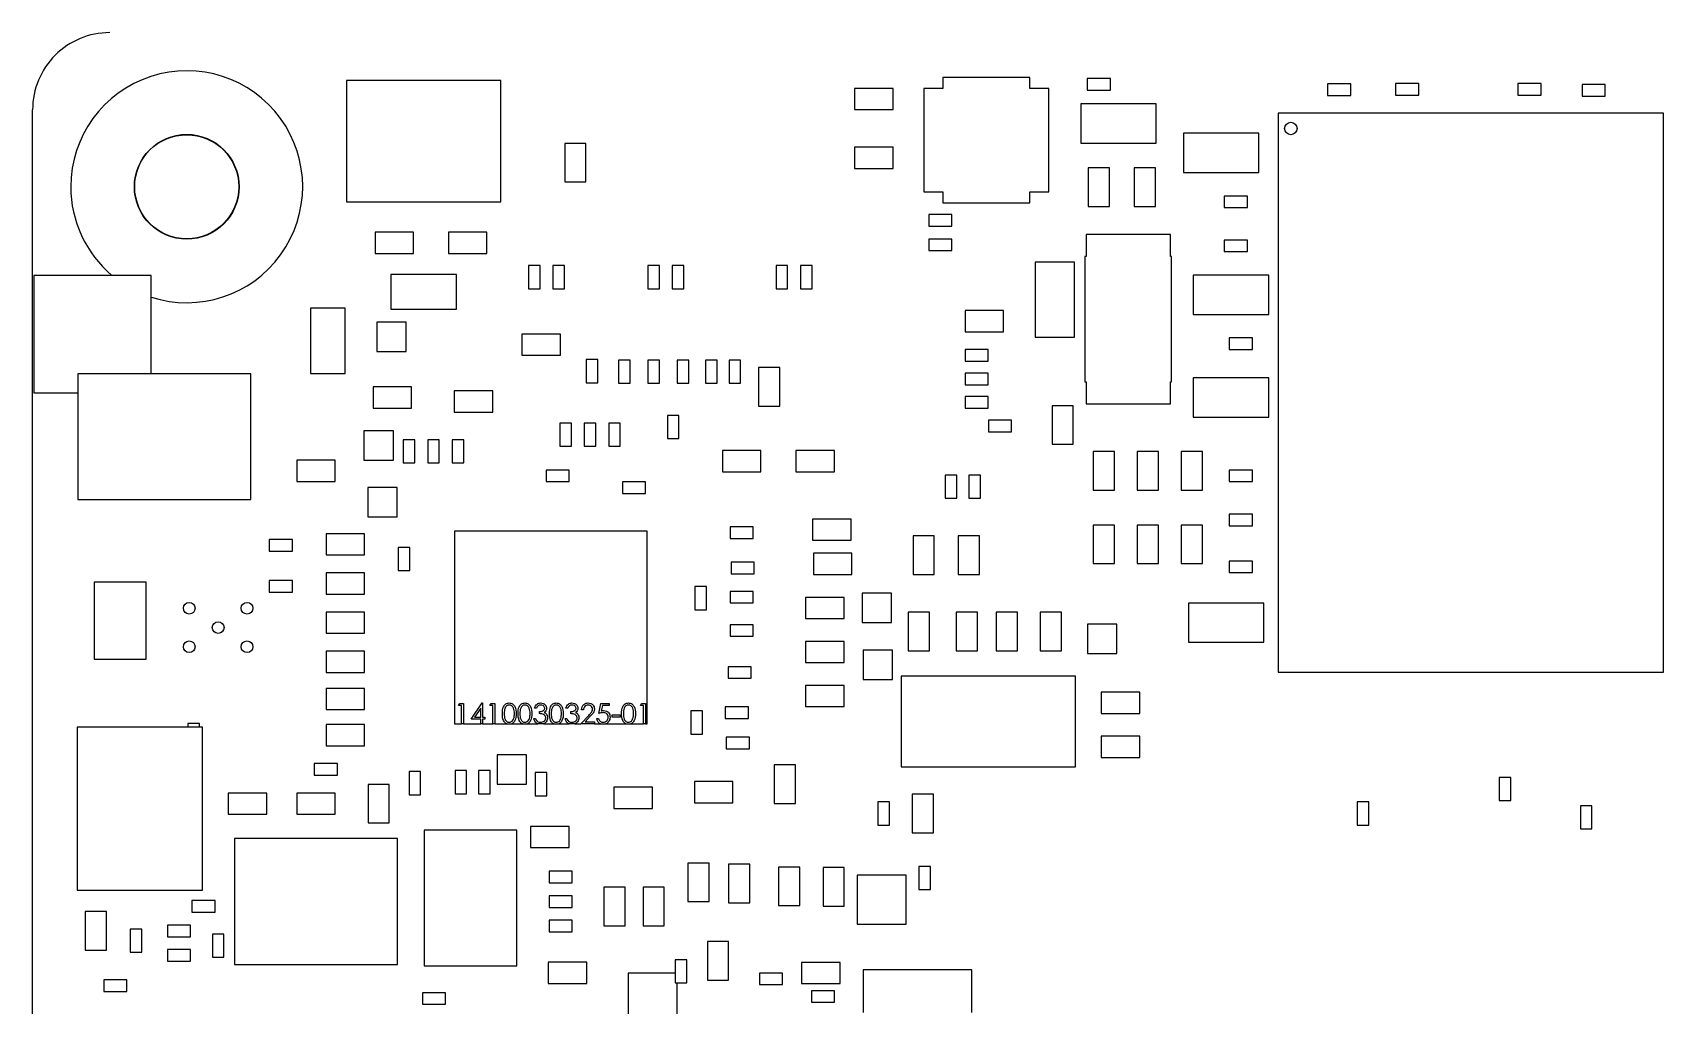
# Model space of a CAD drawing. Header units: millimetres. Extents: x 0 to 420, y 0 to 297.
# Drawn here: x 286.11 to 328.44, y 227.96 to 253.2 of the extents above; entities that cross this region are included whole.
import ezdxf

# ---------------------------------------------------------------- set-up
doc = ezdxf.new("R2010")
doc.units = ezdxf.units.MM

msp = doc.modelspace()

# ---------------------------------------------------------------- linework, layer by layer
at = {"color": 7, "linetype": 'Continuous', "lineweight": 25}
for p, q in [((294.257, 251.963), (294.257, 248.813)), ((298.261, 251.963), (294.257, 251.963)), ((298.261, 248.813), (298.261, 251.963)), ((309.737, 252.041), (309.737, 251.757)), ((311.991, 252.041), (309.737, 252.041)), ((311.991, 251.757), (311.991, 252.041)), ((313.485, 252.012), (313.485, 251.711)), ((314.085, 252.012), (313.485, 252.012)), ((314.085, 251.711), (314.085, 252.012)), ((319.723, 251.872), (319.723, 251.572)), ((320.323, 251.872), (319.723, 251.872)), ((320.323, 251.572), (320.323, 251.872)), ((321.486, 251.885), (321.486, 251.584)), ((322.086, 251.885), (321.486, 251.885)), ((322.086, 251.584), (322.086, 251.885)), ((324.661, 251.885), (324.661, 251.584)), ((325.261, 251.885), (324.661, 251.885)), ((325.261, 251.584), (325.261, 251.885)), ((326.325, 251.854), (326.325, 251.554)), ((326.925, 251.854), (326.325, 251.854)), ((326.925, 251.554), (326.925, 251.854)), ((307.443, 251.756), (307.443, 251.205)), ((308.443, 251.756), (307.443, 251.756)), ((308.443, 251.205), (308.443, 251.756)), ((309.737, 251.757), (309.243, 251.757)), ((309.243, 251.757), (309.243, 249.071)), ((312.485, 251.757), (311.991, 251.757)), ((312.485, 249.071), (312.485, 251.757)), ((313.485, 251.711), (314.085, 251.711)), ((319.723, 251.572), (320.323, 251.572)), ((321.486, 251.584), (322.086, 251.584)), ((324.661, 251.584), (325.261, 251.584)), ((326.325, 251.554), (326.925, 251.554)), ((286.109, 200.204), (286.109, 251.204)), ((307.443, 251.205), (308.443, 251.205)), ((313.315, 251.353), (313.315, 250.337)), ((315.271, 251.353), (313.315, 251.353)), ((315.271, 250.337), (315.271, 251.353)), ((318.437, 251.11), (318.437, 236.61)), ((328.437, 251.11), (318.437, 251.11)), ((328.437, 236.61), (328.437, 251.11)), ((317.938, 250.591), (315.982, 250.591)), ((315.982, 250.591), (315.982, 249.575)), ((317.938, 249.575), (317.938, 250.591)), ((299.921, 250.33), (299.921, 249.329)), ((300.471, 250.33), (299.921, 250.33)), ((300.471, 249.329), (300.471, 250.33)), ((307.443, 250.232), (307.443, 249.681)), ((308.443, 250.232), (307.443, 250.232)), ((308.443, 249.681), (308.443, 250.232)), ((313.315, 250.337), (315.271, 250.337)), ((299.921, 249.329), (300.471, 249.329)), ((307.443, 249.681), (308.443, 249.681)), ((313.51, 249.695), (313.51, 248.694)), ((314.06, 249.695), (313.51, 249.695)), ((314.06, 248.694), (314.06, 249.695)), ((315.254, 249.695), (314.704, 249.695)), ((314.704, 249.695), (314.704, 248.694)), ((315.254, 248.694), (315.254, 249.695)), ((315.982, 249.575), (317.938, 249.575)), ((309.243, 249.071), (309.737, 249.071)), ((309.737, 249.071), (309.737, 248.787)), ((311.991, 249.071), (312.485, 249.071)), ((311.991, 248.787), (311.991, 249.071)), ((317.041, 248.964), (317.041, 248.663)), ((317.641, 248.964), (317.041, 248.964)), ((317.641, 248.663), (317.641, 248.964)), ((294.257, 248.813), (298.261, 248.813)), ((309.37, 248.481), (309.37, 248.181)), ((309.97, 248.481), (309.37, 248.481)), ((309.737, 248.787), (311.991, 248.787)), ((309.97, 248.181), (309.97, 248.481)), ((313.51, 248.694), (314.06, 248.694)), ((314.704, 248.694), (315.254, 248.694)), ((317.041, 248.663), (317.641, 248.663)), ((309.37, 248.181), (309.97, 248.181)), ((294.997, 248.022), (294.997, 247.472)), ((295.997, 248.022), (294.997, 248.022)), ((295.997, 247.472), (295.997, 248.022)), ((296.902, 248.022), (296.902, 247.472)), ((297.902, 248.022), (296.902, 248.022)), ((297.902, 247.472), (297.902, 248.022)), ((309.37, 247.846), (309.37, 247.546)), ((309.97, 247.846), (309.37, 247.846)), ((309.97, 247.546), (309.97, 247.846)), ((313.454, 247.964), (313.454, 247.393)), ((315.64, 247.964), (313.454, 247.964)), ((315.64, 247.393), (315.64, 247.964)), ((317.041, 247.821), (317.041, 247.52)), ((317.641, 247.821), (317.041, 247.821)), ((317.641, 247.52), (317.641, 247.821)), ((294.997, 247.472), (295.997, 247.472)), ((296.902, 247.472), (297.902, 247.472)), ((309.37, 247.546), (309.97, 247.546)), ((312.134, 247.251), (312.134, 245.296)), ((313.15, 247.251), (312.134, 247.251)), ((313.15, 245.296), (313.15, 247.251)), ((313.42, 247.393), (313.42, 244.138)), ((313.454, 247.393), (313.42, 247.393)), ((315.674, 247.393), (315.64, 247.393)), ((315.674, 244.138), (315.674, 247.393)), ((317.041, 247.52), (317.641, 247.52)), ((286.137, 246.905), (286.137, 243.857)), ((289.185, 246.905), (286.137, 246.905)), ((289.185, 244.345), (289.185, 246.905)), ((295.409, 246.927), (295.409, 246.027)), ((297.109, 246.927), (295.409, 246.927)), ((297.109, 246.027), (297.109, 246.927)), ((298.979, 247.158), (298.979, 246.558)), ((299.279, 247.158), (298.979, 247.158)), ((299.279, 246.558), (299.279, 247.158)), ((299.614, 247.158), (299.614, 246.558)), ((299.914, 247.158), (299.614, 247.158)), ((299.914, 246.558), (299.914, 247.158)), ((302.078, 247.158), (302.078, 246.558)), ((302.378, 247.158), (302.078, 247.158)), ((302.378, 246.558), (302.378, 247.158)), ((302.713, 247.158), (302.713, 246.558)), ((303.013, 247.158), (302.713, 247.158)), ((303.013, 246.558), (303.013, 247.158)), ((305.405, 247.158), (305.405, 246.558)), ((305.705, 247.158), (305.405, 247.158)), ((305.705, 246.558), (305.705, 247.158)), ((306.04, 247.158), (306.04, 246.558)), ((306.34, 247.158), (306.04, 247.158)), ((306.34, 246.558), (306.34, 247.158)), ((316.236, 246.908), (316.236, 245.892)), ((318.192, 246.908), (316.236, 246.908)), ((318.192, 245.892), (318.192, 246.908)), ((298.979, 246.558), (299.279, 246.558)), ((299.614, 246.558), (299.914, 246.558)), ((302.078, 246.558), (302.378, 246.558)), ((302.713, 246.558), (303.013, 246.558)), ((305.405, 246.558), (305.705, 246.558)), ((306.04, 246.558), (306.34, 246.558)), ((293.32, 246.057), (293.32, 244.357)), ((294.22, 246.057), (293.32, 246.057)), ((294.22, 244.357), (294.22, 246.057)), ((295.409, 246.027), (297.109, 246.027)), ((311.313, 245.99), (310.313, 245.99)), ((310.313, 245.99), (310.313, 245.44)), ((311.313, 245.44), (311.313, 245.99)), ((295.04, 245.689), (295.04, 244.927)), ((295.802, 245.689), (295.04, 245.689)), ((295.802, 244.927), (295.802, 245.689)), ((316.236, 245.892), (318.192, 245.892)), ((298.807, 245.38), (298.807, 244.83)), ((299.807, 245.38), (298.807, 245.38)), ((299.807, 244.83), (299.807, 245.38)), ((310.313, 245.44), (311.313, 245.44)), ((312.134, 245.296), (313.15, 245.296)), ((317.168, 245.281), (317.168, 244.98)), ((317.768, 245.281), (317.168, 245.281)), ((317.768, 244.98), (317.768, 245.281)), ((295.04, 244.927), (295.802, 244.927)), ((298.807, 244.83), (299.807, 244.83)), ((300.778, 244.719), (300.478, 244.719)), ((300.478, 244.719), (300.478, 244.119)), ((300.778, 244.119), (300.778, 244.719)), ((301.616, 244.707), (301.316, 244.707)), ((301.316, 244.707), (301.316, 244.107)), ((301.616, 244.107), (301.616, 244.707)), ((302.378, 244.707), (302.078, 244.707)), ((302.078, 244.707), (302.078, 244.107)), ((302.378, 244.107), (302.378, 244.707)), ((302.84, 244.707), (302.84, 244.107)), ((303.14, 244.707), (302.84, 244.707)), ((303.14, 244.107), (303.14, 244.707)), ((303.576, 244.707), (303.576, 244.107)), ((303.877, 244.707), (303.576, 244.707)), ((303.877, 244.107), (303.877, 244.707)), ((304.186, 244.705), (304.186, 244.105)), ((304.486, 244.705), (304.186, 244.705)), ((304.486, 244.105), (304.486, 244.705)), ((310.31, 244.976), (310.31, 244.676)), ((310.91, 244.976), (310.31, 244.976)), ((310.31, 244.676), (310.91, 244.676)), ((310.91, 244.676), (310.91, 244.976)), ((317.168, 244.98), (317.768, 244.98)), ((287.28, 244.345), (287.28, 241.09)), ((291.776, 244.345), (287.28, 244.345)), ((291.776, 241.09), (291.776, 244.345)), ((293.32, 244.357), (294.22, 244.357)), ((304.95, 244.513), (304.95, 243.513)), ((305.5, 244.513), (304.95, 244.513)), ((305.5, 243.513), (305.5, 244.513)), ((310.31, 244.366), (310.31, 244.066)), ((310.91, 244.366), (310.31, 244.366)), ((310.91, 244.066), (310.91, 244.366)), ((316.236, 244.241), (316.236, 243.225)), ((318.192, 244.241), (316.236, 244.241)), ((318.192, 243.225), (318.192, 244.241)), ((286.137, 243.857), (287.28, 243.857)), ((294.946, 244.009), (294.946, 243.458)), ((295.946, 244.009), (294.946, 244.009)), ((295.946, 243.458), (295.946, 244.009)), ((297.054, 243.907), (297.054, 243.357)), ((298.055, 243.907), (297.054, 243.907)), ((298.055, 243.357), (298.055, 243.907)), ((300.478, 244.119), (300.778, 244.119)), ((301.316, 244.107), (301.616, 244.107)), ((302.078, 244.107), (302.378, 244.107)), ((302.84, 244.107), (303.14, 244.107)), ((303.576, 244.107), (303.877, 244.107)), ((304.186, 244.105), (304.486, 244.105)), ((310.31, 244.066), (310.91, 244.066)), ((313.42, 244.138), (313.454, 244.138)), ((313.454, 244.138), (313.454, 243.567)), ((315.64, 244.138), (315.674, 244.138)), ((315.64, 243.567), (315.64, 244.138)), ((294.946, 243.458), (295.946, 243.458)), ((304.95, 243.513), (305.5, 243.513)), ((310.31, 243.757), (310.31, 243.456)), ((310.91, 243.757), (310.31, 243.757)), ((310.31, 243.456), (310.91, 243.456)), ((310.91, 243.456), (310.91, 243.757)), ((312.57, 243.522), (312.57, 242.522)), ((313.12, 243.522), (312.57, 243.522)), ((313.12, 242.522), (313.12, 243.522)), ((313.454, 243.567), (315.64, 243.567)), ((297.054, 243.357), (298.055, 243.357)), ((300.092, 243.068), (299.792, 243.068)), ((299.792, 243.068), (299.792, 242.468)), ((300.092, 242.468), (300.092, 243.068)), ((300.727, 243.068), (300.427, 243.068)), ((300.427, 243.068), (300.427, 242.468)), ((300.727, 242.468), (300.727, 243.068)), ((301.362, 243.068), (301.062, 243.068)), ((301.062, 243.068), (301.062, 242.468)), ((301.362, 242.468), (301.362, 243.068)), ((302.586, 243.271), (302.586, 242.671)), ((302.886, 243.271), (302.586, 243.271)), ((302.886, 242.671), (302.886, 243.271)), ((310.92, 243.147), (310.92, 242.847)), ((311.52, 243.147), (310.92, 243.147)), ((311.52, 242.847), (311.52, 243.147)), ((316.236, 243.225), (318.192, 243.225)), ((294.71, 242.87), (294.71, 242.108)), ((295.472, 242.87), (294.71, 242.87)), ((295.472, 242.108), (295.472, 242.87)), ((295.728, 242.636), (295.728, 242.036)), ((296.028, 242.636), (295.728, 242.636)), ((296.028, 242.036), (296.028, 242.636)), ((296.363, 242.636), (296.363, 242.036)), ((296.663, 242.636), (296.363, 242.636)), ((296.663, 242.036), (296.663, 242.636)), ((297.298, 242.636), (296.998, 242.636)), ((296.998, 242.636), (296.998, 242.036)), ((297.298, 242.036), (297.298, 242.636)), ((302.586, 242.671), (302.886, 242.671)), ((310.92, 242.847), (311.52, 242.847)), ((299.792, 242.468), (300.092, 242.468)), ((300.427, 242.468), (300.727, 242.468)), ((301.062, 242.468), (301.362, 242.468)), ((305.014, 242.358), (304.014, 242.358)), ((304.014, 242.358), (304.014, 241.807)), ((305.014, 241.807), (305.014, 242.358)), ((305.919, 242.358), (305.919, 241.807)), ((306.919, 242.358), (305.919, 242.358)), ((306.919, 241.807), (306.919, 242.358)), ((312.57, 242.522), (313.12, 242.522)), ((314.187, 242.329), (313.637, 242.329)), ((313.637, 242.329), (313.637, 241.328)), ((314.187, 241.328), (314.187, 242.329)), ((314.78, 242.329), (314.78, 241.328)), ((315.33, 242.329), (314.78, 242.329)), ((315.33, 241.328), (315.33, 242.329)), ((315.923, 242.329), (315.923, 241.328)), ((316.473, 242.329), (315.923, 242.329)), ((316.473, 241.328), (316.473, 242.329)), ((292.965, 242.104), (292.965, 241.553)), ((293.965, 242.104), (292.965, 242.104)), ((293.965, 241.553), (293.965, 242.104)), ((294.71, 242.108), (295.472, 242.108)), ((295.728, 242.036), (296.028, 242.036)), ((296.363, 242.036), (296.663, 242.036)), ((296.998, 242.036), (297.298, 242.036)), ((299.439, 241.852), (299.439, 241.551)), ((300.039, 241.852), (299.439, 241.852)), ((300.039, 241.551), (300.039, 241.852)), ((304.014, 241.807), (305.014, 241.807)), ((305.919, 241.807), (306.919, 241.807)), ((309.799, 241.722), (309.799, 241.122)), ((310.1, 241.722), (309.799, 241.722)), ((310.1, 241.122), (310.1, 241.722)), ((310.409, 241.722), (310.409, 241.122)), ((310.709, 241.722), (310.409, 241.722)), ((310.709, 241.122), (310.709, 241.722)), ((317.168, 241.852), (317.168, 241.551)), ((317.768, 241.852), (317.168, 241.852)), ((317.768, 241.551), (317.768, 241.852)), ((292.965, 241.553), (293.965, 241.553)), ((294.811, 241.397), (294.811, 240.635)), ((295.573, 241.397), (294.811, 241.397)), ((295.573, 240.635), (295.573, 241.397)), ((299.439, 241.551), (300.039, 241.551)), ((301.42, 241.547), (301.42, 241.247)), ((302.02, 241.547), (301.42, 241.547)), ((302.02, 241.247), (302.02, 241.547)), ((313.637, 241.328), (314.187, 241.328)), ((314.78, 241.328), (315.33, 241.328)), ((315.923, 241.328), (316.473, 241.328)), ((317.168, 241.551), (317.768, 241.551)), ((287.28, 241.09), (291.776, 241.09)), ((301.42, 241.247), (302.02, 241.247)), ((309.799, 241.122), (310.1, 241.122)), ((310.409, 241.122), (310.709, 241.122)), ((294.811, 240.635), (295.573, 240.635)), ((306.351, 240.58), (306.351, 240.029)), ((307.351, 240.58), (306.351, 240.58)), ((307.351, 240.029), (307.351, 240.58)), ((317.168, 240.709), (317.168, 240.408)), ((317.768, 240.709), (317.168, 240.709)), ((317.768, 240.408), (317.768, 240.709)), ((292.251, 240.048), (292.251, 239.748)), ((292.851, 240.048), (292.251, 240.048)), ((292.851, 239.748), (292.851, 240.048)), ((293.727, 240.199), (293.727, 239.648)), ((294.727, 240.199), (293.727, 240.199)), ((294.727, 239.648), (294.727, 240.199)), ((297.061, 240.264), (297.061, 235.264)), ((302.061, 240.264), (297.061, 240.264)), ((302.061, 235.264), (302.061, 240.264)), ((304.214, 240.378), (304.214, 240.078)), ((304.814, 240.378), (304.214, 240.378)), ((304.214, 240.078), (304.814, 240.078)), ((304.814, 240.078), (304.814, 240.378)), ((306.351, 240.029), (307.351, 240.029)), ((309.513, 240.144), (308.963, 240.144)), ((308.963, 240.144), (308.963, 239.144)), ((309.513, 239.144), (309.513, 240.144)), ((310.132, 240.144), (310.132, 239.144)), ((310.682, 240.144), (310.132, 240.144)), ((310.682, 239.144), (310.682, 240.144)), ((314.187, 240.424), (313.637, 240.424)), ((313.637, 240.424), (313.637, 239.423)), ((314.187, 239.423), (314.187, 240.424)), ((315.33, 240.424), (314.78, 240.424)), ((314.78, 240.424), (314.78, 239.423)), ((315.33, 239.423), (315.33, 240.424)), ((315.923, 240.424), (315.923, 239.423)), ((316.473, 240.424), (315.923, 240.424)), ((316.473, 239.423), (316.473, 240.424)), ((317.168, 240.408), (317.768, 240.408)), ((292.251, 239.748), (292.851, 239.748)), ((293.727, 239.648), (294.727, 239.648)), ((295.601, 239.842), (295.601, 239.242)), ((295.901, 239.842), (295.601, 239.842)), ((295.901, 239.242), (295.901, 239.842)), ((306.376, 239.691), (306.376, 239.14)), ((307.376, 239.691), (306.376, 239.691)), ((307.376, 239.14), (307.376, 239.691)), ((293.727, 239.183), (293.727, 238.632)), ((294.727, 239.183), (293.727, 239.183)), ((294.727, 238.632), (294.727, 239.183)), ((295.601, 239.242), (295.901, 239.242)), ((304.239, 239.459), (304.239, 239.159)), ((304.839, 239.459), (304.239, 239.459)), ((304.239, 239.159), (304.839, 239.159)), ((304.839, 239.159), (304.839, 239.459)), ((313.637, 239.423), (314.187, 239.423)), ((314.78, 239.423), (315.33, 239.423)), ((315.923, 239.423), (316.473, 239.423)), ((317.168, 239.489), (317.168, 239.189)), ((317.768, 239.489), (317.168, 239.489)), ((317.168, 239.189), (317.768, 239.189)), ((317.768, 239.189), (317.768, 239.489)), ((287.71, 238.942), (287.71, 236.942)), ((289.06, 238.942), (287.71, 238.942)), ((289.06, 236.942), (289.06, 238.942)), ((292.251, 238.981), (292.251, 238.681)), ((292.851, 238.981), (292.251, 238.981)), ((292.851, 238.681), (292.851, 238.981)), ((303.297, 238.826), (303.297, 238.226)), ((303.597, 238.826), (303.297, 238.826)), ((303.597, 238.226), (303.597, 238.826)), ((306.376, 239.14), (307.376, 239.14)), ((308.963, 239.144), (309.513, 239.144)), ((310.132, 239.144), (310.682, 239.144)), ((292.251, 238.681), (292.851, 238.681)), ((293.727, 238.632), (294.727, 238.632)), ((304.214, 238.702), (304.214, 238.402)), ((304.814, 238.702), (304.214, 238.702)), ((304.214, 238.402), (304.814, 238.402)), ((304.814, 238.402), (304.814, 238.702)), ((306.173, 238.548), (306.173, 237.997)), ((307.173, 238.548), (306.173, 238.548)), ((307.173, 237.997), (307.173, 238.548)), ((307.638, 238.653), (307.638, 237.891)), ((308.4, 238.653), (307.638, 238.653)), ((308.4, 237.891), (308.4, 238.653)), ((316.109, 238.399), (316.109, 237.383)), ((318.065, 238.399), (316.109, 238.399)), ((318.065, 237.383), (318.065, 238.399)), ((293.727, 238.167), (293.727, 237.616)), ((294.727, 238.167), (293.727, 238.167)), ((294.727, 237.616), (294.727, 238.167)), ((303.297, 238.226), (303.597, 238.226)), ((306.173, 237.997), (307.173, 237.997)), ((307.638, 237.891), (308.4, 237.891)), ((308.836, 238.163), (308.836, 237.163)), ((309.386, 238.163), (308.836, 238.163)), ((309.386, 237.163), (309.386, 238.163)), ((310.081, 238.163), (310.081, 237.163)), ((310.631, 238.163), (310.081, 238.163)), ((310.631, 237.163), (310.631, 238.163)), ((311.122, 238.163), (311.122, 237.163)), ((311.672, 238.163), (311.122, 238.163)), ((311.672, 237.163), (311.672, 238.163)), ((312.265, 238.163), (312.265, 237.163)), ((312.815, 238.163), (312.265, 238.163)), ((312.815, 237.163), (312.815, 238.163)), ((293.727, 237.616), (294.727, 237.616)), ((304.214, 237.838), (304.214, 237.538)), ((304.814, 237.838), (304.214, 237.838)), ((304.214, 237.538), (304.814, 237.538)), ((304.814, 237.538), (304.814, 237.838)), ((313.492, 237.848), (313.492, 237.086)), ((314.254, 237.848), (313.492, 237.848)), ((314.254, 237.086), (314.254, 237.848)), ((293.727, 237.151), (293.727, 236.6)), ((294.727, 237.151), (293.727, 237.151)), ((294.727, 236.6), (294.727, 237.151)), ((306.173, 237.405), (306.173, 236.854)), ((307.173, 237.405), (306.173, 237.405)), ((307.173, 236.854), (307.173, 237.405)), ((307.664, 237.18), (307.664, 236.418)), ((308.426, 237.18), (307.664, 237.18)), ((308.426, 236.418), (308.426, 237.18)), ((308.836, 237.163), (309.386, 237.163)), ((310.081, 237.163), (310.631, 237.163)), ((311.122, 237.163), (311.672, 237.163)), ((312.265, 237.163), (312.815, 237.163)), ((313.492, 237.086), (314.254, 237.086)), ((316.109, 237.383), (318.065, 237.383)), ((287.71, 236.942), (289.06, 236.942)), ((304.163, 236.746), (304.163, 236.446)), ((304.763, 236.746), (304.163, 236.746)), ((304.763, 236.446), (304.763, 236.746)), ((306.173, 236.854), (307.173, 236.854)), ((293.727, 236.6), (294.727, 236.6)), ((304.163, 236.446), (304.763, 236.446)), ((306.173, 236.262), (306.173, 235.711)), ((307.173, 236.262), (306.173, 236.262)), ((307.173, 235.711), (307.173, 236.262)), ((307.664, 236.418), (308.426, 236.418)), ((308.651, 236.503), (308.651, 234.149)), ((313.178, 236.503), (308.651, 236.503)), ((313.178, 234.149), (313.178, 236.503)), ((318.437, 236.61), (328.437, 236.61)), ((293.727, 236.185), (293.727, 235.635)), ((294.727, 236.185), (293.727, 236.185)), ((294.727, 235.635), (294.727, 236.185)), ((297.163, 235.739), (297.194, 235.794)), ((297.194, 235.794), (297.292, 235.794)), ((297.292, 235.794), (297.292, 235.264)), ((297.488, 235.387), (297.777, 235.807)), ((297.777, 235.807), (297.787, 235.807)), ((297.787, 235.807), (297.787, 235.441)), ((297.977, 235.739), (298.008, 235.794)), ((298.008, 235.794), (298.106, 235.794)), ((298.106, 235.794), (298.106, 235.264)), ((300.806, 235.529), (300.86, 235.794)), ((300.86, 235.794), (301.077, 235.794)), ((301.077, 235.794), (301.077, 235.739)), ((301.885, 235.739), (301.916, 235.794)), ((301.916, 235.794), (302.013, 235.794)), ((302.013, 235.794), (302.013, 235.264)), ((313.844, 236.084), (313.844, 235.534)), ((314.844, 236.084), (313.844, 236.084)), ((314.844, 235.534), (314.844, 236.084)), ((293.727, 235.635), (294.727, 235.635)), ((297.244, 235.739), (297.163, 235.739)), ((297.244, 235.264), (297.244, 235.739)), ((297.739, 235.387), (297.488, 235.387)), ((297.739, 235.671), (297.582, 235.441)), ((297.582, 235.441), (297.739, 235.441)), ((297.739, 235.441), (297.739, 235.671)), ((297.739, 235.264), (297.739, 235.387)), ((297.787, 235.441), (297.848, 235.441)), ((297.787, 235.387), (297.787, 235.264)), ((297.848, 235.387), (297.787, 235.387)), ((297.848, 235.441), (297.848, 235.387)), ((298.058, 235.739), (297.977, 235.739)), ((298.058, 235.264), (298.058, 235.739)), ((299.117, 235.407), (299.164, 235.407)), ((299.184, 235.671), (299.137, 235.671)), ((299.266, 235.529), (299.266, 235.583)), ((299.931, 235.407), (299.978, 235.407)), ((299.999, 235.671), (299.951, 235.671)), ((300.08, 235.529), (300.08, 235.583)), ((300.338, 235.264), (300.543, 235.483)), ((300.406, 235.631), (300.358, 235.631)), ((300.583, 235.46), (300.451, 235.319)), ((300.752, 235.4), (300.799, 235.4)), ((300.897, 235.739), (300.869, 235.6)), ((301.077, 235.739), (300.897, 235.739)), ((301.152, 235.495), (301.355, 235.495)), ((301.152, 235.441), (301.152, 235.495)), ((301.355, 235.441), (301.152, 235.441)), ((301.355, 235.495), (301.355, 235.441)), ((301.966, 235.739), (301.885, 235.739)), ((301.966, 235.264), (301.966, 235.739)), ((303.496, 235.601), (303.195, 235.601)), ((303.195, 235.601), (303.195, 235.001)), ((303.496, 235.001), (303.496, 235.601)), ((304.087, 235.705), (304.087, 235.405)), ((304.687, 235.705), (304.087, 235.705)), ((304.087, 235.405), (304.687, 235.405)), ((304.687, 235.405), (304.687, 235.705)), ((306.173, 235.711), (307.173, 235.711)), ((313.844, 235.534), (314.844, 235.534)), ((287.266, 235.18), (287.266, 230.951)), ((290.52, 235.18), (287.266, 235.18)), ((290.14, 235.27), (290.14, 235.18)), ((290.44, 235.27), (290.14, 235.27)), ((290.44, 235.18), (290.44, 235.27)), ((290.52, 230.951), (290.52, 235.18)), ((293.727, 235.246), (293.727, 234.695)), ((294.727, 235.246), (293.727, 235.246)), ((294.727, 234.695), (294.727, 235.246)), ((297.061, 235.264), (297.244, 235.264)), ((297.292, 235.264), (297.244, 235.264)), ((297.292, 235.264), (297.739, 235.264)), ((297.787, 235.264), (297.739, 235.264)), ((297.787, 235.264), (298.058, 235.264)), ((298.106, 235.264), (298.058, 235.264)), ((298.106, 235.264), (298.415, 235.264)), ((298.415, 235.264), (298.544, 235.264)), ((298.544, 235.264), (298.822, 235.264)), ((298.822, 235.264), (298.951, 235.264)), ((298.951, 235.264), (299.22, 235.264)), ((299.368, 235.264), (299.22, 235.264)), ((299.368, 235.264), (299.636, 235.264)), ((299.636, 235.264), (299.765, 235.264)), ((299.765, 235.264), (300.034, 235.264)), ((300.182, 235.264), (300.034, 235.264)), ((300.182, 235.264), (300.338, 235.264)), ((300.697, 235.264), (300.338, 235.264)), ((300.451, 235.319), (300.697, 235.319)), ((300.697, 235.319), (300.697, 235.264)), ((300.697, 235.264), (300.846, 235.264)), ((300.846, 235.264), (300.988, 235.264)), ((300.988, 235.264), (301.509, 235.264)), ((301.509, 235.264), (301.638, 235.264)), ((301.638, 235.264), (301.966, 235.264)), ((302.013, 235.264), (301.966, 235.264)), ((302.013, 235.264), (302.061, 235.264)), ((303.195, 235.001), (303.496, 235.001)), ((313.844, 234.941), (313.844, 234.391)), ((314.844, 234.941), (313.844, 234.941)), ((314.844, 234.391), (314.844, 234.941)), ((293.727, 234.695), (294.727, 234.695)), ((304.112, 234.917), (304.112, 234.617)), ((304.712, 234.917), (304.112, 234.917)), ((304.112, 234.617), (304.712, 234.617)), ((304.712, 234.617), (304.712, 234.917)), ((293.419, 234.232), (293.419, 233.931)), ((294.019, 234.232), (293.419, 234.232)), ((294.019, 233.931), (294.019, 234.232)), ((298.164, 234.462), (298.164, 233.7)), ((298.926, 234.462), (298.164, 234.462)), ((298.926, 233.7), (298.926, 234.462)), ((305.357, 234.201), (305.357, 233.2)), ((305.907, 234.201), (305.357, 234.201)), ((305.907, 233.2), (305.907, 234.201)), ((308.651, 234.149), (313.178, 234.149)), ((313.844, 234.391), (314.844, 234.391)), ((293.419, 233.931), (294.019, 233.931)), ((294.816, 233.693), (294.816, 232.692)), ((295.366, 233.693), (294.816, 233.693)), ((295.366, 232.692), (295.366, 233.693)), ((295.88, 234.026), (295.88, 233.426)), ((296.18, 234.026), (295.88, 234.026)), ((296.18, 233.426), (296.18, 234.026)), ((297.074, 234.051), (297.074, 233.451)), ((297.374, 234.051), (297.074, 234.051)), ((297.374, 233.451), (297.374, 234.051)), ((297.684, 234.051), (297.684, 233.451)), ((297.984, 234.051), (297.684, 234.051)), ((297.984, 233.451), (297.984, 234.051)), ((298.164, 233.7), (298.926, 233.7)), ((299.457, 234), (299.157, 234)), ((299.157, 234), (299.157, 233.4)), ((299.457, 233.4), (299.457, 234)), ((303.285, 233.765), (303.285, 233.215)), ((304.285, 233.765), (303.285, 233.765)), ((304.285, 233.215), (304.285, 233.765)), ((324.176, 233.873), (324.176, 233.273)), ((324.476, 233.873), (324.176, 233.873)), ((324.476, 233.273), (324.476, 233.873)), ((291.187, 233.468), (291.187, 232.917)), ((292.187, 233.468), (291.187, 233.468)), ((292.187, 232.917), (292.187, 233.468)), ((292.965, 233.468), (292.965, 232.917)), ((293.965, 233.468), (292.965, 233.468)), ((293.965, 232.917), (293.965, 233.468)), ((295.88, 233.426), (296.18, 233.426)), ((297.074, 233.451), (297.374, 233.451)), ((297.684, 233.451), (297.984, 233.451)), ((299.157, 233.4), (299.457, 233.4)), ((301.194, 233.62), (301.194, 233.07)), ((302.195, 233.62), (301.194, 233.62)), ((302.195, 233.07), (302.195, 233.62)), ((308.347, 233.238), (308.047, 233.238)), ((308.047, 233.238), (308.047, 232.638)), ((308.347, 232.638), (308.347, 233.238)), ((308.938, 233.439), (308.938, 232.438)), ((309.488, 233.439), (308.938, 233.439)), ((309.488, 232.438), (309.488, 233.439)), ((320.493, 233.238), (320.493, 232.638)), ((320.793, 233.238), (320.493, 233.238)), ((320.793, 232.638), (320.793, 233.238)), ((324.176, 233.273), (324.476, 233.273)), ((291.187, 232.917), (292.187, 232.917)), ((292.965, 232.917), (293.965, 232.917)), ((301.194, 233.07), (302.195, 233.07)), ((303.285, 233.215), (304.285, 233.215)), ((305.357, 233.2), (305.907, 233.2)), ((326.584, 233.137), (326.284, 233.137)), ((326.284, 233.137), (326.284, 232.537)), ((326.584, 232.537), (326.584, 233.137)), ((294.816, 232.692), (295.366, 232.692)), ((296.27, 232.503), (296.27, 228.985)), ((298.674, 232.503), (296.27, 232.503)), ((298.674, 228.985), (298.674, 232.503)), ((299.035, 232.604), (299.035, 232.054)), ((300.036, 232.604), (299.035, 232.604)), ((300.036, 232.054), (300.036, 232.604)), ((308.047, 232.638), (308.347, 232.638)), ((308.938, 232.438), (309.488, 232.438)), ((320.493, 232.638), (320.793, 232.638)), ((326.284, 232.537), (326.584, 232.537)), ((291.351, 232.289), (291.351, 229.015)), ((295.579, 232.289), (291.351, 232.289)), ((295.579, 229.015), (295.579, 232.289)), ((299.035, 232.054), (300.036, 232.054)), ((303.666, 231.65), (303.116, 231.65)), ((303.116, 231.65), (303.116, 230.65)), ((303.666, 230.65), (303.666, 231.65)), ((304.723, 231.62), (304.173, 231.62)), ((304.173, 231.62), (304.173, 230.62)), ((304.723, 230.62), (304.723, 231.62)), ((305.471, 231.549), (305.471, 230.549)), ((306.021, 231.549), (305.471, 231.549)), ((306.021, 230.549), (306.021, 231.549)), ((309.114, 231.562), (309.114, 230.962)), ((309.414, 231.562), (309.114, 231.562)), ((309.414, 230.962), (309.414, 231.562)), ((299.515, 231.438), (299.515, 231.137)), ((300.115, 231.438), (299.515, 231.438)), ((299.515, 231.137), (300.115, 231.137)), ((300.115, 231.137), (300.115, 231.438)), ((306.627, 231.534), (306.627, 230.533)), ((307.177, 231.534), (306.627, 231.534)), ((307.177, 230.533), (307.177, 231.534)), ((307.511, 231.338), (307.511, 230.068)), ((308.781, 231.338), (307.511, 231.338)), ((308.781, 230.068), (308.781, 231.338)), ((287.266, 230.951), (290.52, 230.951)), ((299.515, 230.803), (299.515, 230.502)), ((300.115, 230.803), (299.515, 230.803)), ((300.115, 230.502), (300.115, 230.803)), ((300.937, 231.026), (300.937, 230.025)), ((301.487, 231.026), (300.937, 231.026)), ((301.487, 230.025), (301.487, 231.026)), ((301.953, 231.026), (301.953, 230.025)), ((302.503, 231.026), (301.953, 231.026)), ((302.503, 230.025), (302.503, 231.026)), ((309.114, 230.962), (309.414, 230.962)), ((287.475, 230.391), (287.475, 229.39)), ((288.025, 230.391), (287.475, 230.391)), ((288.025, 229.39), (288.025, 230.391)), ((290.244, 230.676), (290.244, 230.375)), ((290.844, 230.676), (290.244, 230.676)), ((290.244, 230.375), (290.844, 230.375)), ((290.844, 230.375), (290.844, 230.676)), ((299.515, 230.502), (300.115, 230.502)), ((303.116, 230.65), (303.666, 230.65)), ((304.173, 230.62), (304.723, 230.62)), ((305.471, 230.549), (306.021, 230.549)), ((306.627, 230.533), (307.177, 230.533)), ((288.641, 229.936), (288.641, 229.336)), ((288.941, 229.936), (288.641, 229.936)), ((288.941, 229.336), (288.941, 229.936)), ((289.609, 230.041), (289.609, 229.74)), ((290.209, 230.041), (289.609, 230.041)), ((290.209, 229.74), (290.209, 230.041)), ((299.515, 230.168), (299.515, 229.867)), ((300.115, 230.168), (299.515, 230.168)), ((299.515, 229.867), (300.115, 229.867)), ((300.115, 229.867), (300.115, 230.168)), ((300.937, 230.025), (301.487, 230.025)), ((301.953, 230.025), (302.503, 230.025)), ((307.511, 230.068), (308.781, 230.068)), ((289.609, 229.74), (290.209, 229.74)), ((290.775, 229.809), (290.775, 229.209)), ((291.075, 229.809), (290.775, 229.809)), ((291.075, 229.209), (291.075, 229.809)), ((304.172, 229.613), (303.622, 229.613)), ((303.622, 229.613), (303.622, 228.613)), ((304.172, 228.613), (304.172, 229.613)), ((287.475, 229.39), (288.025, 229.39)), ((288.641, 229.336), (288.941, 229.336)), ((289.609, 229.406), (289.609, 229.105)), ((290.209, 229.406), (289.609, 229.406)), ((289.609, 229.105), (290.209, 229.105)), ((290.209, 229.105), (290.209, 229.406)), ((290.775, 229.209), (291.075, 229.209)), ((291.351, 229.015), (295.579, 229.015)), ((299.493, 229.076), (299.493, 228.526)), ((300.493, 229.076), (299.493, 229.076)), ((300.493, 228.526), (300.493, 229.076)), ((302.789, 229.141), (302.789, 228.541)), ((303.089, 229.141), (302.789, 229.141)), ((303.089, 228.541), (303.089, 229.141)), ((306.069, 229.073), (306.069, 228.523)), ((307.069, 229.073), (306.069, 229.073)), ((307.069, 228.523), (307.069, 229.073)), ((287.958, 228.618), (287.958, 228.318)), ((288.558, 228.618), (287.958, 228.618)), ((288.558, 228.318), (288.558, 228.618)), ((296.27, 228.985), (298.674, 228.985)), ((301.57, 228.791), (301.57, 227.521)), ((302.789, 228.791), (301.57, 228.791)), ((303.622, 228.613), (304.172, 228.613)), ((304.976, 228.796), (304.976, 228.496)), ((305.576, 228.796), (304.976, 228.796)), ((305.576, 228.496), (305.576, 228.796)), ((307.665, 228.881), (307.665, 227.777)), ((310.485, 228.881), (307.665, 228.881)), ((310.485, 227.777), (310.485, 228.881)), ((287.958, 228.318), (288.558, 228.318)), ((296.226, 228.285), (296.226, 227.985)), ((296.826, 228.285), (296.226, 228.285)), ((296.826, 227.985), (296.826, 228.285)), ((299.493, 228.526), (300.493, 228.526)), ((302.789, 228.541), (303.089, 228.541)), ((302.84, 227.521), (302.84, 228.541)), ((304.976, 228.496), (305.576, 228.496)), ((306.069, 228.523), (307.069, 228.523)), ((306.322, 228.339), (306.322, 228.039)), ((306.922, 228.339), (306.322, 228.339)), ((306.922, 228.039), (306.922, 228.339)), ((296.226, 227.985), (296.826, 227.985)), ((306.322, 228.039), (306.922, 228.039))]:
    msp.add_line(p, q, dxfattribs=at)
for centre, radius in [((318.768, 250.717), 0.163), ((290.109, 249.204), 1.359), ((290.109, 249.204), 1.35), ((290.175, 238.265), 0.152), ((291.675, 238.265), 0.152), ((290.925, 237.764), 0.152), ((290.175, 237.265), 0.152), ((291.675, 237.265), 0.152)]:
    msp.add_circle(centre, radius, dxfattribs=at)
for centre, radius, start, end in [((288.109, 251.204), 2, 89.9995, 180.0005), ((290.109, 249.204), 3.01, 252.1161, 180), ((290.109, 249.204), 3.01, 180, 229.8104)]:
    msp.add_arc(centre, radius, start, end, dxfattribs=at)
for points, knots in [([(298.302, 235.529), (298.305, 235.592), (298.307, 235.671), (298.356, 235.751), (298.391, 235.782), (298.433, 235.803), (298.464, 235.806), (298.479, 235.807)], [0, 0, 0, 0, 0.498697, 0.624162, 0.749457, 0.874736, 1, 1, 1, 1]), ([(298.479, 235.807), (298.495, 235.806), (298.526, 235.803), (298.583, 235.776), (298.654, 235.688), (298.659, 235.592), (298.662, 235.529)], [0, 0, 0, 0, 0.125597, 0.251187, 0.500578, 1, 1, 1, 1]), ([(298.71, 235.529), (298.712, 235.592), (298.714, 235.671), (298.763, 235.751), (298.798, 235.782), (298.84, 235.803), (298.871, 235.806), (298.886, 235.807)], [0, 0, 0, 0, 0.4987013, 0.6241787, 0.7494747, 0.8747549, 1, 1, 1, 1]), ([(298.886, 235.807), (298.902, 235.806), (298.933, 235.803), (298.99, 235.776), (299.061, 235.688), (299.066, 235.592), (299.069, 235.529)], [0, 0, 0, 0, 0.125595, 0.251202, 0.500589, 1, 1, 1, 1]), ([(299.137, 235.671), (299.143, 235.692), (299.155, 235.732), (299.196, 235.777), (299.245, 235.803), (299.278, 235.806), (299.294, 235.807)], [0, 0, 0, 0, 0.280278, 0.559683, 0.779749, 1, 1, 1, 1]), ([(299.294, 235.807), (299.316, 235.805), (299.359, 235.8), (299.41, 235.766), (299.443, 235.72), (299.447, 235.686), (299.449, 235.67)], [0, 0, 0, 0, 0.280089, 0.559865, 0.780098, 1, 1, 1, 1]), ([(299.524, 235.529), (299.526, 235.592), (299.528, 235.671), (299.578, 235.751), (299.612, 235.782), (299.654, 235.803), (299.685, 235.806), (299.701, 235.807)], [0, 0, 0, 0, 0.4987013, 0.6241787, 0.7494747, 0.8747549, 1, 1, 1, 1]), ([(299.701, 235.807), (299.716, 235.806), (299.747, 235.803), (299.804, 235.776), (299.876, 235.688), (299.88, 235.592), (299.883, 235.529)], [0, 0, 0, 0, 0.125595, 0.251202, 0.500589, 1, 1, 1, 1]), ([(299.951, 235.671), (299.957, 235.692), (299.969, 235.732), (300.01, 235.777), (300.059, 235.803), (300.092, 235.806), (300.109, 235.807)], [0, 0, 0, 0, 0.280278, 0.559683, 0.779749, 1, 1, 1, 1]), ([(300.109, 235.807), (300.13, 235.805), (300.173, 235.8), (300.224, 235.766), (300.257, 235.72), (300.261, 235.686), (300.263, 235.67)], [0, 0, 0, 0, 0.280089, 0.559865, 0.780098, 1, 1, 1, 1]), ([(300.358, 235.631), (300.361, 235.657), (300.367, 235.708), (300.412, 235.767), (300.47, 235.802), (300.51, 235.805), (300.531, 235.807)], [0, 0, 0, 0, 0.280042, 0.559525, 0.779682, 1, 1, 1, 1]), ([(300.531, 235.807), (300.554, 235.805), (300.601, 235.801), (300.654, 235.757), (300.686, 235.705), (300.689, 235.668), (300.691, 235.65)], [0, 0, 0, 0, 0.27991, 0.559222, 0.779581, 1, 1, 1, 1]), ([(301.396, 235.529), (301.398, 235.592), (301.401, 235.671), (301.45, 235.751), (301.484, 235.782), (301.527, 235.803), (301.558, 235.806), (301.573, 235.807)], [0, 0, 0, 0, 0.4987, 0.624177, 0.749474, 0.874754, 1, 1, 1, 1]), ([(301.573, 235.807), (301.589, 235.806), (301.62, 235.803), (301.676, 235.776), (301.748, 235.688), (301.753, 235.592), (301.756, 235.529)], [0, 0, 0, 0, 0.125595, 0.251202, 0.500589, 1, 1, 1, 1]), ([(298.415, 235.264), (298.407, 235.269), (298.372, 235.287), (298.308, 235.372), (298.305, 235.466), (298.302, 235.529)], [0, 0, 0, 0, 0.08764, 0.391185, 1, 1, 1, 1]), ([(298.481, 235.753), (298.469, 235.752), (298.445, 235.749), (298.412, 235.731), (298.387, 235.705), (298.352, 235.64), (298.351, 235.578), (298.35, 235.529)], [0, 0, 0, 0, 0.125147, 0.250428, 0.375532, 0.500847, 1, 1, 1, 1]), ([(298.35, 235.529), (298.35, 235.48), (298.351, 235.405), (298.402, 235.333), (298.445, 235.309), (298.469, 235.306), (298.481, 235.305)], [0, 0, 0, 0, 0.500298, 0.749079, 0.874598, 1, 1, 1, 1]), ([(298.615, 235.529), (298.613, 235.578), (298.61, 235.652), (298.56, 235.724), (298.517, 235.749), (298.493, 235.752), (298.481, 235.753)], [0, 0, 0, 0, 0.500062, 0.749019, 0.874598, 1, 1, 1, 1]), ([(298.481, 235.305), (298.495, 235.307), (298.524, 235.311), (298.569, 235.341), (298.585, 235.375), (298.595, 235.396)], [0, 0, 0, 0, 0.280258, 0.560791, 1, 1, 1, 1]), ([(298.662, 235.529), (298.659, 235.466), (298.654, 235.371), (298.587, 235.287), (298.552, 235.269), (298.544, 235.264)], [0, 0, 0, 0, 0.608175, 0.911806, 1, 1, 1, 1]), ([(298.595, 235.396), (298.601, 235.42), (298.613, 235.464), (298.614, 235.509), (298.615, 235.529)], [0, 0, 0, 0, 0.559591, 1, 1, 1, 1]), ([(298.822, 235.264), (298.814, 235.269), (298.779, 235.287), (298.715, 235.372), (298.712, 235.466), (298.71, 235.529)], [0, 0, 0, 0, 0.08766, 0.391187, 1, 1, 1, 1]), ([(298.888, 235.753), (298.876, 235.752), (298.852, 235.749), (298.819, 235.731), (298.794, 235.705), (298.759, 235.64), (298.758, 235.578), (298.757, 235.529)], [0, 0, 0, 0, 0.125145, 0.250425, 0.375527, 0.500853, 1, 1, 1, 1]), ([(298.757, 235.529), (298.757, 235.48), (298.758, 235.405), (298.809, 235.333), (298.852, 235.309), (298.876, 235.306), (298.888, 235.305)], [0, 0, 0, 0, 0.50029, 0.749083, 0.8746, 1, 1, 1, 1]), ([(299.022, 235.529), (299.02, 235.578), (299.017, 235.652), (298.967, 235.724), (298.924, 235.749), (298.9, 235.752), (298.888, 235.753)], [0, 0, 0, 0, 0.500075, 0.749038, 0.87462, 1, 1, 1, 1]), ([(298.888, 235.305), (298.903, 235.307), (298.931, 235.311), (298.976, 235.341), (298.992, 235.375), (299.002, 235.396)], [0, 0, 0, 0, 0.280224, 0.56077, 1, 1, 1, 1]), ([(299.069, 235.529), (299.066, 235.466), (299.062, 235.371), (298.994, 235.287), (298.959, 235.269), (298.951, 235.264)], [0, 0, 0, 0, 0.608164, 0.911807, 1, 1, 1, 1]), ([(299.002, 235.396), (299.008, 235.42), (299.02, 235.464), (299.021, 235.509), (299.022, 235.529)], [0, 0, 0, 0, 0.559591, 1, 1, 1, 1]), ([(299.22, 235.264), (299.205, 235.272), (299.174, 235.289), (299.135, 235.338), (299.123, 235.381), (299.117, 235.407)], [0, 0, 0, 0, 0.280082, 0.5602, 1, 1, 1, 1]), ([(299.164, 235.407), (299.169, 235.392), (299.178, 235.364), (299.197, 235.343), (299.206, 235.334)], [0, 0, 0, 0, 0.560701, 1, 1, 1, 1]), ([(299.295, 235.753), (299.281, 235.752), (299.254, 235.75), (299.21, 235.723), (299.194, 235.691), (299.184, 235.671)], [0, 0, 0, 0, 0.280636, 0.56036, 1, 1, 1, 1]), ([(299.266, 235.583), (299.296, 235.586), (299.341, 235.59), (299.384, 235.621), (299.399, 235.648), (299.401, 235.662), (299.402, 235.67)], [0, 0, 0, 0, 0.499439, 0.749035, 0.874551, 1, 1, 1, 1]), ([(299.429, 235.417), (299.428, 235.426), (299.426, 235.445), (299.41, 235.478), (299.361, 235.524), (299.304, 235.527), (299.266, 235.529)], [0, 0, 0, 0, 0.125588, 0.251186, 0.500604, 1, 1, 1, 1]), ([(299.294, 235.305), (299.312, 235.306), (299.349, 235.309), (299.393, 235.336), (299.423, 235.374), (299.427, 235.403), (299.429, 235.417)], [0, 0, 0, 0, 0.280569, 0.560139, 0.780298, 1, 1, 1, 1]), ([(299.402, 235.67), (299.399, 235.684), (299.393, 235.712), (299.353, 235.746), (299.317, 235.75), (299.295, 235.753)], [0, 0, 0, 0, 0.278853, 0.56005, 1, 1, 1, 1]), ([(299.476, 235.422), (299.474, 235.403), (299.47, 235.365), (299.443, 235.318), (299.408, 235.284), (299.381, 235.271), (299.368, 235.264)], [0, 0, 0, 0, 0.279659, 0.559543, 0.779685, 1, 1, 1, 1]), ([(299.449, 235.67), (299.448, 235.657), (299.446, 235.633), (299.427, 235.592), (299.402, 235.573), (299.387, 235.561)], [0, 0, 0, 0, 0.28051, 0.560815, 1, 1, 1, 1]), ([(299.387, 235.561), (299.4, 235.554), (299.422, 235.543), (299.438, 235.524), (299.445, 235.516)], [0, 0, 0, 0, 0.5598, 1, 1, 1, 1]), ([(299.445, 235.516), (299.455, 235.499), (299.473, 235.471), (299.475, 235.437), (299.476, 235.422)], [0, 0, 0, 0, 0.559419, 1, 1, 1, 1]), ([(299.636, 235.264), (299.628, 235.269), (299.594, 235.287), (299.529, 235.372), (299.526, 235.466), (299.524, 235.529)], [0, 0, 0, 0, 0.08766, 0.391187, 1, 1, 1, 1]), ([(299.702, 235.753), (299.69, 235.752), (299.666, 235.749), (299.634, 235.731), (299.608, 235.705), (299.573, 235.64), (299.572, 235.578), (299.571, 235.529)], [0, 0, 0, 0, 0.125145, 0.250425, 0.375527, 0.500853, 1, 1, 1, 1]), ([(299.571, 235.529), (299.572, 235.48), (299.572, 235.405), (299.623, 235.333), (299.666, 235.309), (299.69, 235.306), (299.702, 235.305)], [0, 0, 0, 0, 0.50029, 0.749083, 0.8746, 1, 1, 1, 1]), ([(299.836, 235.529), (299.834, 235.578), (299.831, 235.652), (299.781, 235.724), (299.738, 235.749), (299.714, 235.752), (299.702, 235.753)], [0, 0, 0, 0, 0.500075, 0.749038, 0.87462, 1, 1, 1, 1]), ([(299.702, 235.305), (299.717, 235.307), (299.746, 235.311), (299.79, 235.341), (299.806, 235.375), (299.816, 235.396)], [0, 0, 0, 0, 0.280224, 0.56077, 1, 1, 1, 1]), ([(299.883, 235.529), (299.88, 235.466), (299.876, 235.371), (299.809, 235.287), (299.773, 235.269), (299.765, 235.264)], [0, 0, 0, 0, 0.608164, 0.911807, 1, 1, 1, 1]), ([(299.816, 235.396), (299.822, 235.42), (299.834, 235.464), (299.835, 235.509), (299.836, 235.529)], [0, 0, 0, 0, 0.559591, 1, 1, 1, 1]), ([(300.034, 235.264), (300.019, 235.272), (299.988, 235.289), (299.949, 235.338), (299.938, 235.381), (299.931, 235.407)], [0, 0, 0, 0, 0.280082, 0.5602, 1, 1, 1, 1]), ([(299.978, 235.407), (299.983, 235.392), (299.992, 235.364), (300.011, 235.343), (300.02, 235.334)], [0, 0, 0, 0, 0.560701, 1, 1, 1, 1]), ([(300.109, 235.753), (300.095, 235.752), (300.068, 235.75), (300.024, 235.723), (300.008, 235.691), (299.999, 235.671)], [0, 0, 0, 0, 0.280636, 0.56036, 1, 1, 1, 1]), ([(300.08, 235.583), (300.11, 235.586), (300.155, 235.59), (300.199, 235.621), (300.214, 235.648), (300.215, 235.662), (300.216, 235.67)], [0, 0, 0, 0, 0.499439, 0.749035, 0.874551, 1, 1, 1, 1]), ([(300.243, 235.417), (300.242, 235.426), (300.24, 235.445), (300.224, 235.478), (300.175, 235.524), (300.118, 235.527), (300.08, 235.529)], [0, 0, 0, 0, 0.125588, 0.251186, 0.500604, 1, 1, 1, 1]), ([(300.108, 235.305), (300.126, 235.306), (300.163, 235.309), (300.207, 235.336), (300.237, 235.374), (300.241, 235.403), (300.243, 235.417)], [0, 0, 0, 0, 0.280569, 0.560139, 0.780298, 1, 1, 1, 1]), ([(300.216, 235.67), (300.213, 235.684), (300.208, 235.712), (300.167, 235.746), (300.131, 235.75), (300.109, 235.753)], [0, 0, 0, 0, 0.278853, 0.56005, 1, 1, 1, 1]), ([(300.29, 235.422), (300.288, 235.403), (300.284, 235.365), (300.257, 235.318), (300.222, 235.284), (300.195, 235.271), (300.182, 235.264)], [0, 0, 0, 0, 0.27966, 0.559546, 0.779717, 1, 1, 1, 1]), ([(300.263, 235.67), (300.262, 235.657), (300.261, 235.633), (300.241, 235.592), (300.217, 235.573), (300.201, 235.561)], [0, 0, 0, 0, 0.28051, 0.560815, 1, 1, 1, 1]), ([(300.201, 235.561), (300.214, 235.554), (300.236, 235.543), (300.252, 235.524), (300.259, 235.516)], [0, 0, 0, 0, 0.5598, 1, 1, 1, 1]), ([(300.259, 235.516), (300.269, 235.499), (300.287, 235.471), (300.289, 235.437), (300.29, 235.422)], [0, 0, 0, 0, 0.559419, 1, 1, 1, 1]), ([(300.528, 235.753), (300.51, 235.751), (300.474, 235.747), (300.433, 235.714), (300.411, 235.673), (300.407, 235.645), (300.406, 235.631)], [0, 0, 0, 0, 0.279671, 0.558849, 0.779164, 1, 1, 1, 1]), ([(300.643, 235.646), (300.641, 235.662), (300.636, 235.695), (300.604, 235.729), (300.567, 235.75), (300.541, 235.752), (300.528, 235.753)], [0, 0, 0, 0, 0.2791166, 0.5589894, 0.7793624, 1, 1, 1, 1]), ([(300.543, 235.483), (300.558, 235.5), (300.583, 235.526), (300.616, 235.565), (300.639, 235.602), (300.642, 235.631), (300.643, 235.646)], [0, 0, 0, 0, 0.340521, 0.56086, 0.780598, 1, 1, 1, 1]), ([(300.691, 235.65), (300.687, 235.624), (300.682, 235.582), (300.648, 235.534), (300.617, 235.496), (300.595, 235.472), (300.583, 235.46)], [0, 0, 0, 0, 0.338369, 0.558753, 0.779346, 1, 1, 1, 1]), ([(300.846, 235.264), (300.832, 235.273), (300.804, 235.289), (300.767, 235.335), (300.757, 235.375), (300.752, 235.4)], [0, 0, 0, 0, 0.28031, 0.560793, 1, 1, 1, 1]), ([(300.799, 235.4), (300.803, 235.385), (300.811, 235.355), (300.844, 235.325), (300.88, 235.308), (300.904, 235.306), (300.916, 235.305)], [0, 0, 0, 0, 0.280038, 0.559165, 0.779591, 1, 1, 1, 1]), ([(300.922, 235.556), (300.9, 235.554), (300.86, 235.55), (300.822, 235.535), (300.806, 235.529)], [0, 0, 0, 0, 0.55941, 1, 1, 1, 1]), ([(300.869, 235.6), (300.88, 235.603), (300.901, 235.609), (300.922, 235.61), (300.931, 235.61)], [0, 0, 0, 0, 0.560036, 1, 1, 1, 1]), ([(300.916, 235.305), (300.936, 235.307), (300.975, 235.312), (301.019, 235.348), (301.046, 235.393), (301.049, 235.424), (301.05, 235.439)], [0, 0, 0, 0, 0.279627, 0.559363, 0.779554, 1, 1, 1, 1]), ([(301.05, 235.439), (301.048, 235.458), (301.044, 235.494), (301.009, 235.534), (300.965, 235.554), (300.937, 235.555), (300.922, 235.556)], [0, 0, 0, 0, 0.279537, 0.558612, 0.77903, 1, 1, 1, 1]), ([(300.931, 235.61), (300.956, 235.608), (301.007, 235.602), (301.063, 235.555), (301.094, 235.497), (301.096, 235.457), (301.098, 235.437)], [0, 0, 0, 0, 0.279692, 0.55902, 0.779297, 1, 1, 1, 1]), ([(301.098, 235.437), (301.096, 235.417), (301.093, 235.376), (301.066, 235.325), (301.031, 235.286), (301.002, 235.272), (300.988, 235.264)], [0, 0, 0, 0, 0.28001, 0.559906, 0.779959, 1, 1, 1, 1]), ([(301.509, 235.264), (301.501, 235.269), (301.466, 235.287), (301.401, 235.372), (301.398, 235.466), (301.396, 235.529)], [0, 0, 0, 0, 0.087661, 0.391189, 1, 1, 1, 1]), ([(301.575, 235.753), (301.562, 235.752), (301.538, 235.749), (301.506, 235.731), (301.48, 235.705), (301.445, 235.64), (301.444, 235.578), (301.444, 235.529)], [0, 0, 0, 0, 0.125145, 0.250425, 0.375527, 0.500853, 1, 1, 1, 1]), ([(301.444, 235.529), (301.444, 235.48), (301.445, 235.405), (301.495, 235.333), (301.538, 235.309), (301.562, 235.306), (301.575, 235.305)], [0, 0, 0, 0, 0.5003, 0.74908, 0.874599, 1, 1, 1, 1]), ([(301.708, 235.529), (301.706, 235.578), (301.703, 235.652), (301.654, 235.724), (301.611, 235.749), (301.587, 235.752), (301.575, 235.753)], [0, 0, 0, 0, 0.500073, 0.749036, 0.874595, 1, 1, 1, 1]), ([(301.575, 235.305), (301.589, 235.307), (301.618, 235.311), (301.663, 235.341), (301.678, 235.375), (301.688, 235.396)], [0, 0, 0, 0, 0.280224, 0.56077, 1, 1, 1, 1]), ([(301.756, 235.529), (301.753, 235.466), (301.748, 235.371), (301.681, 235.287), (301.646, 235.269), (301.638, 235.264)], [0, 0, 0, 0, 0.608174, 0.911806, 1, 1, 1, 1]), ([(301.688, 235.396), (301.695, 235.42), (301.707, 235.464), (301.708, 235.509), (301.708, 235.529)], [0, 0, 0, 0, 0.5595985, 1, 1, 1, 1]), ([(299.206, 235.334), (299.221, 235.324), (299.248, 235.307), (299.28, 235.306), (299.294, 235.305)], [0, 0, 0, 0, 0.558704, 1, 1, 1, 1]), ([(300.02, 235.334), (300.035, 235.324), (300.062, 235.307), (300.094, 235.306), (300.108, 235.305)], [0, 0, 0, 0, 0.558704, 1, 1, 1, 1])]:
    msp.add_open_spline(points, degree=3, knots=knots, dxfattribs=at)

doc.saveas('drawing.dxf')
